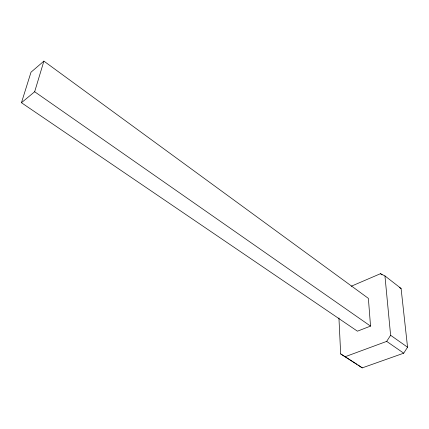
<?xml version="1.0" encoding="UTF-8"?>
<svg xmlns="http://www.w3.org/2000/svg" width="429" height="429" viewBox="0 0 429 429"><rect width="100%" height="100%" fill="white"/><g stroke="black" fill="none" stroke-linecap="round" stroke-linejoin="round"><path stroke-width="0.64" d="M21.45 102.735L34.663 91.742L43.892 61.127L368.382 298.38L370.533 326.104L357.437 331.183L21.45 102.735L31.006 72.201L43.892 61.127M338.931 317.943L340.674 353.909L362.248 367.873L403.727 353.185L407.55 347.206L401.088 288.46L384.947 275.927L380.507 273.681L351.206 286.25M344.905 356.815L386.69 341.387L390.61 335.28L384.947 275.927M399.415 287.596L401.088 288.46M340.674 353.909L356.864 364.237M357.979 364.95L362.248 367.873M386.69 341.387L403.727 353.185M34.663 91.742L370.533 326.104M390.61 335.28L407.55 347.206M380.507 273.681L382.067 274.887"/></g></svg>
